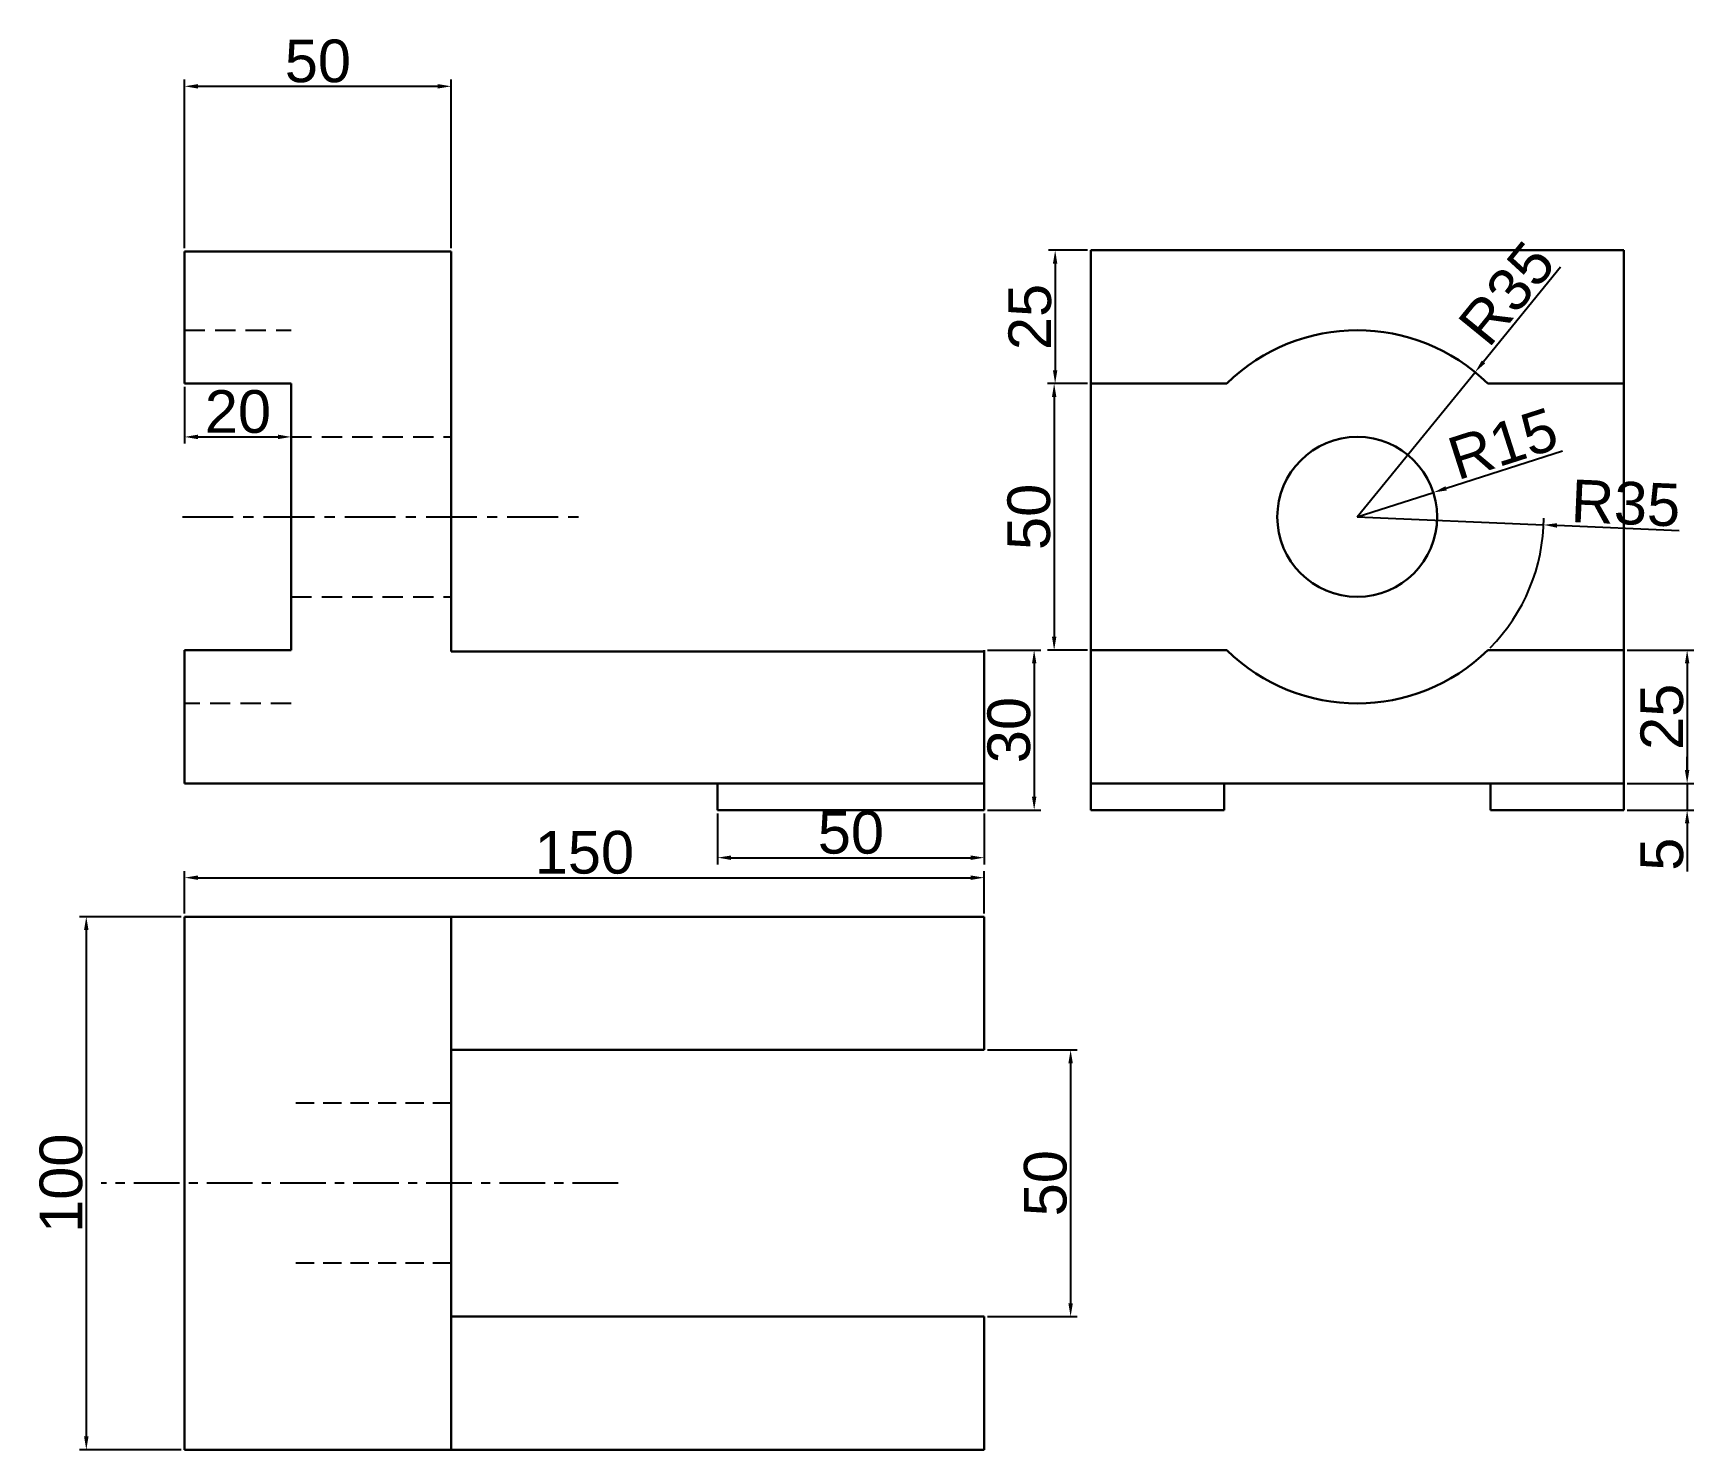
# Model space of a CAD drawing. Header units: millimetres. Extents: x 2141 to 2452, y 1550 to 1816.
import ezdxf

# ---------------------------------------------------------------- set-up
doc = ezdxf.new("R2010")
doc.units = ezdxf.units.MM
doc.header["$LTSCALE"] = 0.3
doc.linetypes.add('CENTER', pattern=[50.8, 31.75, -6.35, 6.35, -6.35])
doc.linetypes.add('DASHED', pattern=[19.05, 12.7, -6.35])
doc.styles.get("Standard").update_dxf_attribs({"font": 'arial.ttf'})
doc.dimstyles.new('ISO-25', dxfattribs={"dimtxt": 8, "dimasz": 2.5, "dimexe": 1.25, "dimexo": 0.625, "dimtad": 1, "dimtxsty": 'Standard', "dimcen": 2.5, "dimadec": 0, "dimazin": 0, "dimtfac": 1, "dimtmove": 0, "dimatfit": 3, "dimfxl": 1, "dimarcsym": 0})

# ---------------------------------------------------------------- blocks, each defined once
blk = doc.blocks.new('*D1')
at = {"color": 0, "lineweight": -2, "ltscale": 0.9, "transparency": 16777216}
for p, q in [((2427.42, 1737.6), (2405.59, 1730.6)), ((2388.92, 1725.26), (2403.21, 1729.84))]:
    blk.add_line(p, q, dxfattribs=at)
at = {"color": 0, "ltscale": 0.9, "transparency": 16777216}
blk.add_solid([(2405.46, 1731), (2405.71, 1730.21), (2403.21, 1729.84)], dxfattribs=at)
at = {"layer": 'Defpoints', "color": 0, "ltscale": 0.9, "transparency": 16777216}
for p in [(2403.21, 1729.84), (2388.92, 1725.26)]:
    blk.add_point(p, dxfattribs=at)
at = {"color": 0, "ltscale": 0.9, "transparency": 16777216, "insert": (2416.25, 1738.97), "char_height": 8, "attachment_point": 5, "rotation": 17.78}
blk.add_mtext('R15', dxfattribs=at)
blk = doc.blocks.new('*D2')
at = {"color": 0, "lineweight": -2, "ltscale": 0.9, "transparency": 16777216}
for p, q in [((2427.08, 1772.11), (2412.6, 1754.34)), ((2388.92, 1725.26), (2411.02, 1752.4))]:
    blk.add_line(p, q, dxfattribs=at)
at = {"color": 0, "ltscale": 0.9, "transparency": 16777216}
blk.add_solid([(2412.28, 1754.6), (2412.93, 1754.07), (2411.02, 1752.4)], dxfattribs=at)
at = {"layer": 'Defpoints', "color": 0, "ltscale": 0.9, "transparency": 16777216}
for p in [(2411.02, 1752.4), (2388.92, 1725.26)]:
    blk.add_point(p, dxfattribs=at)
at = {"color": 0, "ltscale": 0.9, "transparency": 16777216, "insert": (2416.98, 1767.17), "char_height": 8, "attachment_point": 5, "rotation": 50.8417}
blk.add_mtext('R35', dxfattribs=at)
blk = doc.blocks.new('*D4')
at = {"color": 0, "lineweight": -2, "ltscale": 0.9, "transparency": 16777216}
for p, q in [((2168.3, 1650.26), (2149.22, 1650.26)), ((2150.47, 1647.76), (2150.47, 1552.76)), ((2168.3, 1550.26), (2149.22, 1550.26))]:
    blk.add_line(p, q, dxfattribs=at)
at = {"color": 0, "ltscale": 0.9, "transparency": 16777216}
for points in [[(2150.05, 1647.76), (2150.89, 1647.76), (2150.47, 1650.26)], [(2150.05, 1552.76), (2150.89, 1552.76), (2150.47, 1550.26)]]:
    blk.add_solid(points, dxfattribs=at)
at = {"layer": 'Defpoints', "color": 0, "ltscale": 0.9, "transparency": 16777216}
for p in [(2168.92, 1650.26), (2150.47, 1550.26), (2168.92, 1550.26)]:
    blk.add_point(p, dxfattribs=at)
at = {"color": 0, "ltscale": 0.9, "transparency": 16777216, "insert": (2145.76, 1600.26), "char_height": 8, "attachment_point": 5, "rotation": 90}
blk.add_mtext('100', dxfattribs=at)
blk = doc.blocks.new('*D5')
at = {"color": 0, "lineweight": -2, "ltscale": 0.9, "transparency": 16777216}
for p, q in [((2168.92, 1650.88), (2168.92, 1658.83)), ((2171.42, 1657.58), (2316.42, 1657.58)), ((2318.92, 1650.88), (2318.92, 1658.83))]:
    blk.add_line(p, q, dxfattribs=at)
at = {"color": 0, "ltscale": 0.9, "transparency": 16777216}
for points in [[(2171.42, 1657.99), (2171.42, 1657.16), (2168.92, 1657.58)], [(2316.42, 1657.99), (2316.42, 1657.16), (2318.92, 1657.58)]]:
    blk.add_solid(points, dxfattribs=at)
at = {"layer": 'Defpoints', "color": 0, "ltscale": 0.9, "transparency": 16777216}
for p in [(2318.92, 1657.58), (2168.92, 1650.26), (2318.92, 1650.26)]:
    blk.add_point(p, dxfattribs=at)
at = {"color": 0, "ltscale": 0.9, "transparency": 16777216, "insert": (2243.92, 1662.29), "char_height": 8, "attachment_point": 5}
blk.add_mtext('150', dxfattribs=at)
blk = doc.blocks.new('*D8')
at = {"color": 0, "lineweight": -2, "ltscale": 0.9, "transparency": 16777216}
for p, q in [((2268.92, 1669.63), (2268.92, 1660.08)), ((2318.92, 1669.63), (2318.92, 1660.08)), ((2271.42, 1661.33), (2316.42, 1661.33))]:
    blk.add_line(p, q, dxfattribs=at)
at = {"color": 0, "ltscale": 0.9, "transparency": 16777216}
for points in [[(2271.42, 1661.74), (2271.42, 1660.91), (2268.92, 1661.33)], [(2316.42, 1661.74), (2316.42, 1660.91), (2318.92, 1661.33)]]:
    blk.add_solid(points, dxfattribs=at)
at = {"layer": 'Defpoints', "color": 0, "ltscale": 0.9, "transparency": 16777216}
for p in [(2268.92, 1670.26), (2318.92, 1670.26), (2318.92, 1661.33)]:
    blk.add_point(p, dxfattribs=at)
at = {"color": 0, "ltscale": 0.9, "transparency": 16777216, "insert": (2293.92, 1666.04), "char_height": 8, "attachment_point": 5}
blk.add_mtext('50', dxfattribs=at)
blk = doc.blocks.new('*D9')
at = {"color": 0, "lineweight": -2, "ltscale": 0.9, "transparency": 16777216}
for p, q in [((2319.55, 1700.26), (2329.55, 1700.26)), ((2328.3, 1697.76), (2328.3, 1672.76)), ((2319.55, 1670.26), (2329.55, 1670.26))]:
    blk.add_line(p, q, dxfattribs=at)
at = {"color": 0, "ltscale": 0.9, "transparency": 16777216}
for points in [[(2327.89, 1697.76), (2328.72, 1697.76), (2328.3, 1700.26)], [(2327.89, 1672.76), (2328.72, 1672.76), (2328.3, 1670.26)]]:
    blk.add_solid(points, dxfattribs=at)
at = {"layer": 'Defpoints', "color": 0, "ltscale": 0.9, "transparency": 16777216}
for p in [(2318.92, 1700.26), (2318.92, 1670.26), (2328.3, 1670.26)]:
    blk.add_point(p, dxfattribs=at)
at = {"color": 0, "ltscale": 0.9, "transparency": 16777216, "insert": (2323.59, 1685.26), "char_height": 8, "attachment_point": 5, "rotation": 90}
blk.add_mtext('30', dxfattribs=at)
blk = doc.blocks.new('*D10')
at = {"color": 0, "lineweight": -2, "ltscale": 0.9, "transparency": 16777216}
for p, q in [((2450.81, 1677.76), (2450.81, 1680.26)), ((2439.55, 1675.26), (2452.06, 1675.26)), ((2450.81, 1675.26), (2450.81, 1670.26)), ((2439.55, 1670.26), (2452.06, 1670.26)), ((2450.81, 1667.76), (2450.81, 1658.71))]:
    blk.add_line(p, q, dxfattribs=at)
at = {"color": 0, "ltscale": 0.9, "transparency": 16777216}
for points in [[(2450.39, 1677.76), (2451.22, 1677.76), (2450.81, 1675.26)], [(2450.39, 1667.76), (2451.22, 1667.76), (2450.81, 1670.26)]]:
    blk.add_solid(points, dxfattribs=at)
at = {"layer": 'Defpoints', "color": 0, "ltscale": 0.9, "transparency": 16777216}
for p in [(2438.92, 1675.26), (2438.92, 1670.26), (2450.81, 1670.26)]:
    blk.add_point(p, dxfattribs=at)
at = {"color": 0, "ltscale": 0.9, "transparency": 16777216, "insert": (2446.11, 1661.98), "char_height": 8, "attachment_point": 5, "rotation": 90}
blk.add_mtext('5', dxfattribs=at)
blk = doc.blocks.new('*D11')
at = {"color": 0, "lineweight": -2, "ltscale": 0.9, "transparency": 16777216}
for p, q in [((2439.55, 1700.26), (2452.06, 1700.26)), ((2450.81, 1697.76), (2450.81, 1677.76)), ((2439.55, 1675.26), (2452.06, 1675.26))]:
    blk.add_line(p, q, dxfattribs=at)
at = {"color": 0, "ltscale": 0.9, "transparency": 16777216}
for points in [[(2450.39, 1697.76), (2451.22, 1697.76), (2450.81, 1700.26)], [(2450.39, 1677.76), (2451.22, 1677.76), (2450.81, 1675.26)]]:
    blk.add_solid(points, dxfattribs=at)
at = {"layer": 'Defpoints', "color": 0, "ltscale": 0.9, "transparency": 16777216}
for p in [(2438.92, 1700.26), (2438.92, 1675.26), (2450.81, 1675.26)]:
    blk.add_point(p, dxfattribs=at)
at = {"color": 0, "ltscale": 0.9, "transparency": 16777216, "insert": (2446.1, 1687.76), "char_height": 8, "attachment_point": 5, "rotation": 90}
blk.add_mtext('25', dxfattribs=at)
blk = doc.blocks.new('*D12')
at = {"color": 0, "lineweight": -2, "ltscale": 0.9, "transparency": 16777216}
for p, q in [((2388.92, 1725.26), (2423.89, 1723.76)), ((2449.29, 1722.67), (2426.39, 1723.65))]:
    blk.add_line(p, q, dxfattribs=at)
blk.add_arc((2388.92, 1725.26), 35, 315.4384, 359.5882, dxfattribs=at)
at = {"color": 0, "ltscale": 0.9, "transparency": 16777216}
blk.add_solid([(2426.41, 1724.07), (2426.37, 1723.23), (2423.89, 1723.76)], dxfattribs=at)
at = {"layer": 'Defpoints', "color": 0, "ltscale": 0.9, "transparency": 16777216}
for p in [(2388.92, 1725.26), (2423.89, 1723.76)]:
    blk.add_point(p, dxfattribs=at)
at = {"color": 0, "ltscale": 0.9, "transparency": 16777216, "insert": (2439.29, 1727.81), "char_height": 8, "attachment_point": 5, "rotation": 357.542}
blk.add_mtext('R35', dxfattribs=at)
blk = doc.blocks.new('*D13')
at = {"color": 0, "lineweight": -2, "ltscale": 0.9, "transparency": 16777216}
for p, q in [((2338.3, 1750.26), (2330.8, 1750.26)), ((2332.05, 1747.76), (2332.05, 1702.76)), ((2338.3, 1700.26), (2330.8, 1700.26))]:
    blk.add_line(p, q, dxfattribs=at)
at = {"color": 0, "ltscale": 0.9, "transparency": 16777216}
for points in [[(2331.64, 1747.76), (2332.47, 1747.76), (2332.05, 1750.26)], [(2331.64, 1702.76), (2332.47, 1702.76), (2332.05, 1700.26)]]:
    blk.add_solid(points, dxfattribs=at)
at = {"layer": 'Defpoints', "color": 0, "ltscale": 0.9, "transparency": 16777216}
for p in [(2338.92, 1750.26), (2332.05, 1700.26), (2338.92, 1700.26)]:
    blk.add_point(p, dxfattribs=at)
at = {"color": 0, "ltscale": 0.9, "transparency": 16777216, "insert": (2327.34, 1725.26), "char_height": 8, "attachment_point": 5, "rotation": 90}
blk.add_mtext('50', dxfattribs=at)
blk = doc.blocks.new('*D14')
at = {"color": 0, "lineweight": -2, "ltscale": 0.9, "transparency": 16777216}
for p, q in [((2338.3, 1775.26), (2330.99, 1775.26)), ((2332.24, 1772.76), (2332.24, 1752.76)), ((2338.3, 1750.26), (2330.99, 1750.26))]:
    blk.add_line(p, q, dxfattribs=at)
at = {"color": 0, "ltscale": 0.9, "transparency": 16777216}
for points in [[(2331.82, 1772.76), (2332.65, 1772.76), (2332.24, 1775.26)], [(2331.82, 1752.76), (2332.65, 1752.76), (2332.24, 1750.26)]]:
    blk.add_solid(points, dxfattribs=at)
at = {"layer": 'Defpoints', "color": 0, "ltscale": 0.9, "transparency": 16777216}
for p in [(2338.92, 1775.26), (2332.24, 1750.26), (2338.92, 1750.26)]:
    blk.add_point(p, dxfattribs=at)
at = {"color": 0, "ltscale": 0.9, "transparency": 16777216, "insert": (2327.53, 1762.76), "char_height": 8, "attachment_point": 5, "rotation": 90}
blk.add_mtext('25', dxfattribs=at)
blk = doc.blocks.new('*D16')
at = {"color": 0, "lineweight": -2, "ltscale": 0.9, "transparency": 16777216}
for p, q in [((2319.55, 1625.26), (2336.39, 1625.26)), ((2335.14, 1622.76), (2335.14, 1577.76)), ((2319.55, 1575.26), (2336.39, 1575.26))]:
    blk.add_line(p, q, dxfattribs=at)
at = {"color": 0, "ltscale": 0.9, "transparency": 16777216}
for points in [[(2334.72, 1622.76), (2335.56, 1622.76), (2335.14, 1625.26)], [(2334.72, 1577.76), (2335.56, 1577.76), (2335.14, 1575.26)]]:
    blk.add_solid(points, dxfattribs=at)
at = {"layer": 'Defpoints', "color": 0, "ltscale": 0.9, "transparency": 16777216}
for p in [(2318.92, 1625.26), (2318.92, 1575.26), (2335.14, 1575.26)]:
    blk.add_point(p, dxfattribs=at)
at = {"color": 0, "ltscale": 0.9, "transparency": 16777216, "insert": (2330.43, 1600.26), "char_height": 8, "attachment_point": 5, "rotation": 90}
blk.add_mtext('50', dxfattribs=at)
blk = doc.blocks.new('*D17')
at = {"color": 0, "lineweight": -2, "ltscale": 0.9, "transparency": 16777216}
for p, q in [((2168.92, 1775.64), (2168.92, 1807.28)), ((2218.92, 1775.64), (2218.92, 1807.28)), ((2171.42, 1806.03), (2216.42, 1806.03))]:
    blk.add_line(p, q, dxfattribs=at)
at = {"color": 0, "ltscale": 0.9, "transparency": 16777216}
for points in [[(2171.42, 1806.44), (2171.42, 1805.61), (2168.92, 1806.03)], [(2216.42, 1806.44), (2216.42, 1805.61), (2218.92, 1806.03)]]:
    blk.add_solid(points, dxfattribs=at)
at = {"layer": 'Defpoints', "color": 0, "ltscale": 0.9, "transparency": 16777216}
for p in [(2218.92, 1806.03), (2168.92, 1775.01), (2218.92, 1775.01)]:
    blk.add_point(p, dxfattribs=at)
at = {"color": 0, "ltscale": 0.9, "transparency": 16777216, "insert": (2193.92, 1810.74), "char_height": 8, "attachment_point": 5}
blk.add_mtext('50', dxfattribs=at)
blk = doc.blocks.new('*D18')
at = {"color": 0, "lineweight": -2, "ltscale": 0.9, "transparency": 16777216}
for p, q in [((2168.92, 1749.63), (2168.92, 1739.01)), ((2188.92, 1749.63), (2188.92, 1739.01)), ((2171.42, 1740.26), (2186.42, 1740.26))]:
    blk.add_line(p, q, dxfattribs=at)
at = {"color": 0, "ltscale": 0.9, "transparency": 16777216}
for points in [[(2171.42, 1740.68), (2171.42, 1739.84), (2168.92, 1740.26)], [(2186.42, 1740.68), (2186.42, 1739.84), (2188.92, 1740.26)]]:
    blk.add_solid(points, dxfattribs=at)
at = {"layer": 'Defpoints', "color": 0, "ltscale": 0.9, "transparency": 16777216}
for p in [(2168.92, 1750.26), (2188.92, 1750.26), (2188.92, 1740.26)]:
    blk.add_point(p, dxfattribs=at)
at = {"color": 0, "ltscale": 0.9, "transparency": 16777216, "insert": (2178.92, 1744.97), "char_height": 8, "attachment_point": 5}
blk.add_mtext('20', dxfattribs=at)

msp = doc.modelspace()

# ---------------------------------------------------------------- linework, layer by layer
at = {"lineweight": 30}
for p, q in [((2218.923, 1775.015), (2168.923, 1775.015)), ((2168.923, 1750.259), (2168.923, 1775.015)), ((2218.923, 1700.015), (2218.923, 1775.015)), ((2188.923, 1750.259), (2168.923, 1750.259)), ((2188.923, 1700.259), (2188.923, 1750.259)), ((2168.923, 1675.259), (2168.923, 1700.259)), ((2168.923, 1700.259), (2188.923, 1700.259)), ((2318.923, 1700.015), (2218.923, 1700.015)), ((2315.707, 1700.015), (2318.923, 1700.015)), ((2318.923, 1675.259), (2318.923, 1700.259)), ((2168.923, 1675.259), (2318.923, 1675.259)), ((2318.923, 1675.259), (2268.923, 1675.259)), ((2268.923, 1675.259), (2268.923, 1670.259)), ((2318.923, 1670.259), (2318.923, 1675.259)), ((2268.923, 1670.259), (2318.923, 1670.259))]:
    msp.add_line(p, q, dxfattribs=at)
at = {"lineweight": 30, "ltscale": 0.9}
for p, q in [((2338.923, 1675.259), (2338.923, 1775.259)), ((2338.923, 1775.259), (2438.923, 1775.259)), ((2438.923, 1775.259), (2438.923, 1675.259)), ((2338.923, 1750.259), (2364.428, 1750.259)), ((2413.418, 1750.259), (2438.923, 1750.259)), ((2364.428, 1700.259), (2338.923, 1700.259)), ((2438.923, 1700.259), (2413.418, 1700.259)), ((2438.923, 1675.259), (2338.923, 1675.259)), ((2338.923, 1675.259), (2338.923, 1670.259)), ((2338.923, 1675.259), (2363.923, 1675.259)), ((2363.923, 1675.259), (2363.923, 1670.259)), ((2438.923, 1675.259), (2413.923, 1675.259)), ((2413.923, 1675.259), (2413.923, 1670.259)), ((2438.923, 1675.259), (2438.923, 1670.259)), ((2338.923, 1670.259), (2363.923, 1670.259)), ((2413.923, 1670.259), (2438.923, 1670.259)), ((2318.923, 1650.259), (2168.923, 1650.259)), ((2168.923, 1650.259), (2168.923, 1550.259)), ((2218.923, 1650.259), (2218.923, 1550.259)), ((2318.923, 1625.259), (2318.923, 1650.259)), ((2318.923, 1625.259), (2218.923, 1625.259)), ((2218.923, 1575.259), (2318.923, 1575.259)), ((2318.923, 1550.259), (2318.923, 1575.259)), ((2168.923, 1550.259), (2318.923, 1550.259))]:
    msp.add_line(p, q, dxfattribs=at)
at = {"ltscale": 0.9}
for p, q in [((2438.923, 1775.259), (2438.923, 1675.259)), ((2168.923, 1650.259), (2168.923, 1550.259))]:
    msp.add_line(p, q, dxfattribs=at)
at = {"linetype": 'DASHED'}
for p, q in [((2168.923, 1760.259), (2188.923, 1760.259)), ((2188.923, 1740.259), (2218.923, 1740.259)), ((2188.923, 1710.259), (2218.923, 1710.259)), ((2188.923, 1690.259), (2168.923, 1690.259))]:
    msp.add_line(p, q, dxfattribs=at)
at = {"linetype": 'CENTER'}
msp.add_line((2168.5, 1725.259), (2244.243, 1725.259), dxfattribs=at)
at = {"linetype": 'DASHED', "ltscale": 0.9}
for p, q in [((2218.923, 1615.259), (2188.923, 1615.259)), ((2218.923, 1585.259), (2188.923, 1585.259))]:
    msp.add_line(p, q, dxfattribs=at)
at = {"linetype": 'CENTER', "ltscale": 0.9}
msp.add_line((2250.261, 1600.259), (2153.243, 1600.259), dxfattribs=at)
at = {"lineweight": 30, "ltscale": 0.9}
msp.add_circle((2388.923, 1725.259), 15, dxfattribs=at)
for start, end in [(45.58469, 134.41531), (225.58469, 314.41531)]:
    msp.add_arc((2388.923, 1725.259), 35, start, end, dxfattribs=at)

# ---------------------------------------------------------------- dimensions: what is measured, and where the dimension line sits
at = {"ltscale": 0.9}
for base, p1, p2, picture, middle in [((2218.923, 1806.028), (2168.923, 1775.015), (2218.923, 1775.015), '*D17', (2193.923, 1810.737)), ((2188.923, 1740.259), (2168.923, 1750.259), (2188.923, 1750.259), '*D18', (2178.923, 1744.969)), ((2318.923, 1661.327), (2268.923, 1670.259), (2318.923, 1670.259), '*D8', (2293.923, 1666.037)), ((2318.923, 1657.577), (2168.923, 1650.259), (2318.923, 1650.259), '*D5', (2243.923, 1662.287))]:
    dim = msp.add_linear_dim(base=base, p1=p1, p2=p2, dimstyle='ISO-25', dxfattribs=at)
    dim.commit()
    dim.dimension.update_dxf_attribs({"geometry": picture, "text_midpoint": middle})
for mpoint, picture, middle in [((2411.024, 1752.399), '*D2', (2416.977, 1767.171)), ((2403.206, 1729.84), '*D1', (2416.255, 1738.97)), ((2423.891, 1723.758), '*D12', (2439.292, 1727.814))]:
    dim = msp.add_radius_dim(center=(2388.923, 1725.259), mpoint=mpoint, dimstyle='ISO-25', dxfattribs=at)
    dim.commit()
    dim.dimension.update_dxf_attribs({"geometry": picture, "text_midpoint": middle})
for base, p1, p2, picture, middle in [((2332.238, 1750.259), (2338.923, 1775.259), (2338.923, 1750.259), '*D14', (2327.528, 1762.759)), ((2332.052, 1700.259), (2338.923, 1750.259), (2338.923, 1700.259), '*D13', (2327.343, 1725.259)), ((2328.302, 1670.259), (2318.923, 1700.259), (2318.923, 1670.259), '*D9', (2323.59, 1685.259)), ((2450.805, 1675.259), (2438.923, 1700.259), (2438.923, 1675.259), '*D11', (2446.096, 1687.759)), ((2450.805, 1670.259), (2438.923, 1675.259), (2438.923, 1670.259), '*D10', (2446.112, 1661.982)), ((2150.471, 1550.259), (2168.923, 1650.259), (2168.923, 1550.259), '*D4', (2145.761, 1600.259)), ((2335.141, 1575.259), (2318.923, 1625.259), (2318.923, 1575.259), '*D16', (2330.432, 1600.259))]:
    dim = msp.add_linear_dim(base=base, p1=p1, p2=p2, angle=90, dimstyle='ISO-25', dxfattribs=at)
    dim.commit()
    dim.dimension.update_dxf_attribs({"geometry": picture, "text_midpoint": middle})

doc.saveas('drawing.dxf')
